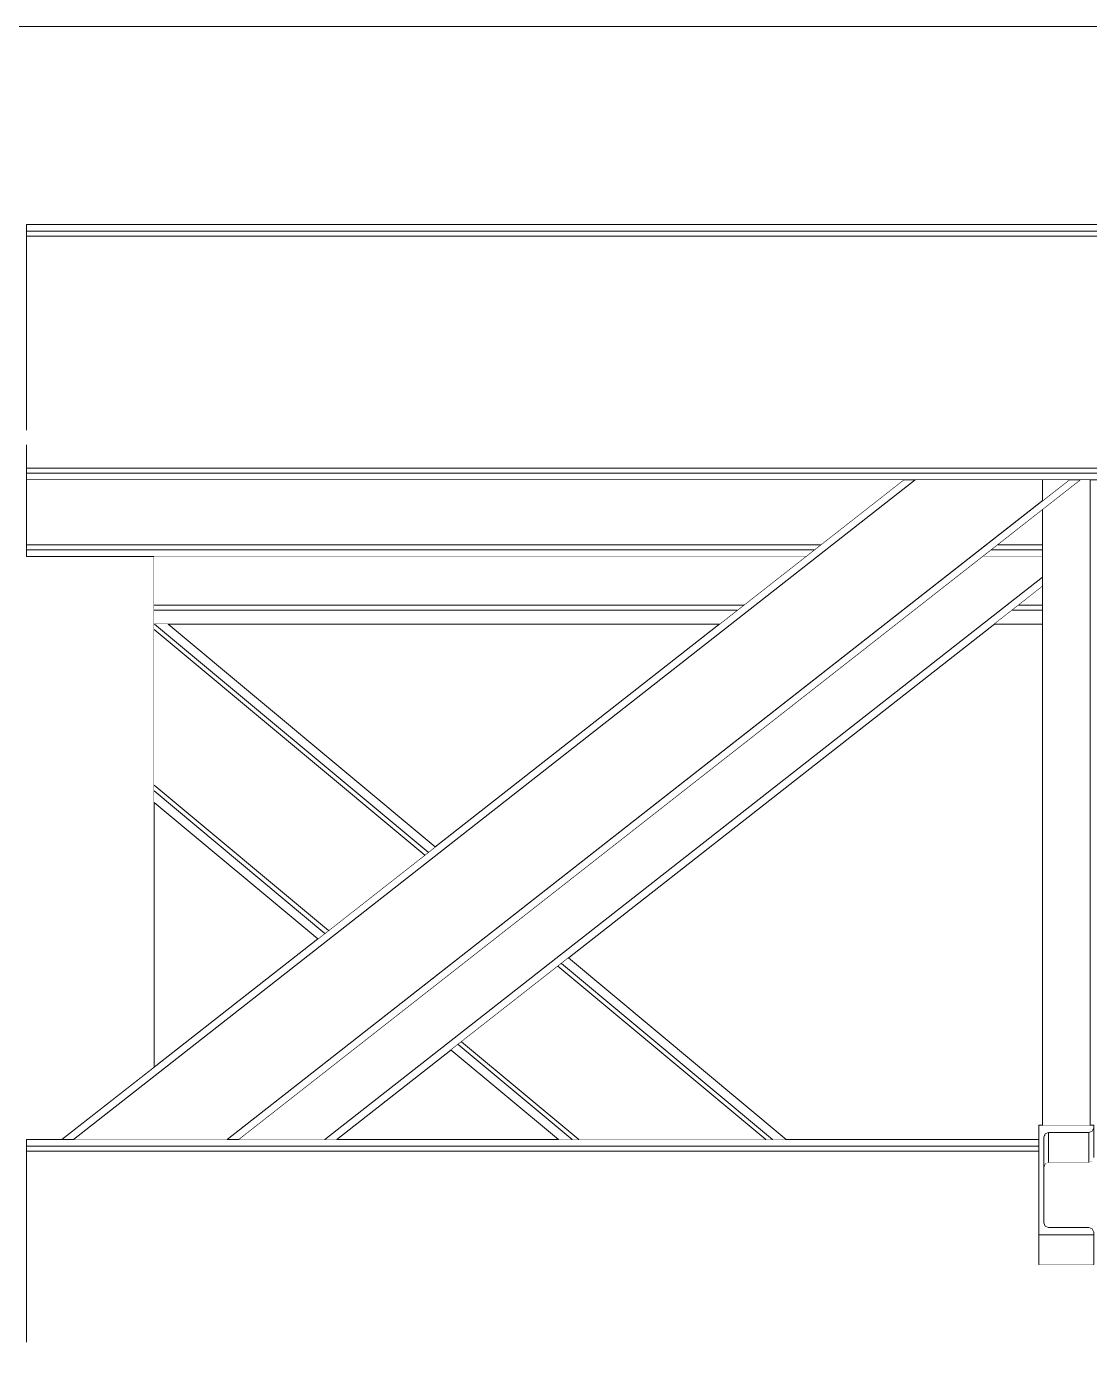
# Model space of a CAD drawing. Extents: x -3080 to 28500, y -1326 to 31609.
# Drawn here: x 12737.5 to 12883.2, y 28625.4 to 28806.7 of the extents above; entities that cross this region are included whole.
import ezdxf
from ezdxf.xclip import XClip

# ---------------------------------------------------------------- set-up
doc = ezdxf.new("R2010")
doc.units = 0
doc.header["$LTSCALE"] = 100
doc.header["$XCLIPFRAME"] = 2
doc.linetypes.add('188K-SM-07-F10-MECH-CR PIPE-Y2257103$0$X-S-FAB_SL ALL$0$Wipeout_Contour', pattern=[1, 0, -1])
for name, color, linetype in [('0-xref', 8, 'Continuous'), ('188K-SM-07-F10-MECH-CR PIPE-Y2257103$0$X-S-FAB_SL ALL$0$A-ROOF', 7, 'Continuous'), ('188K-SM-07-F10-MECH-CR PIPE-Y2257103$0$X-S-FAB_SL ALL$0$ASP_1', 1, 'Continuous'), ('188K-SM-07-F10-MECH-CR PIPE-Y2257103$0$X-S-FAB_SL ALL$0$Hattch', 7, 'Continuous'), ('188K-SM-07-F10-MECH-CR PIPE-Y2257103$0$X-S-FAB_SL ALL$0$S-COL', 7, 'Continuous'), ('188K-SM-07-F10-MECH-CR PIPE-Y2257103$0$X-S-FAB_SL ALL$0$S-TRUSS', 7, 'Continuous')]:
    doc.layers.add(name, color=color, linetype=linetype)

# ---------------------------------------------------------------- blocks, each defined once
blk = doc.blocks.new('188K-SM-07-F10-MECH-CR PIPE-Y2257103$0$X-S-FAB_SL ALL$0$剖面元素_219_3', base_point=(23061.26, -8263.06))
at = {"color": 254, "linetype": '188K-SM-07-F10-MECH-CR PIPE-Y2257103$0$X-S-FAB_SL ALL$0$Wipeout_Contour', "lineweight": 0, "ltscale": 2104627.003069175}
blk.add_wipeout([(35746.26, -5829.06), (35746.26, -6033.78), (35763.76, -6033.78), (35763.76, -6029.71), (35798.76, -6029.71), (35798.76, -6054.28), (35782.26, -6054.28), (35782.26, -6062.73), (35798.76, -6062.73), (35798.76, -6087.3), (35789.26, -6087.3), (35789.26, -6154.69), (35798.76, -6154.69), (35798.76, -6179.26), (35782.26, -6179.26), (35782.26, -6187.71), (35798.76, -6187.71), (35798.76, -6212.28), (35763.76, -6212.28), (35763.76, -6204.02), (35746.26, -6204.02), (35746.26, -6943.06), (35816.26, -6943.06), (35816.26, -5985.2), (35798.76, -5985.2), (35798.76, -5939.71), (35803.59, -5939.71), (35816.26, -5929.78), (35816.26, -5859.8), (35798.76, -5859.8), (35798.76, -5829.06), (35798.76, -5834.06), (35782.26, -5834.06), (35782.26, -5842.5), (35798.76, -5842.5), (35798.76, -5867.08), (35789.26, -5867.08), (35789.26, -5934.47), (35798.76, -5934.47), (35798.76, -5959.04), (35782.26, -5959.04), (35782.26, -5967.48), (35798.76, -5967.48), (35798.76, -5992.06), (35763.76, -5992.06), (35763.76, -5967.48), (35780.26, -5967.48), (35780.26, -5959.04), (35763.76, -5959.04), (35763.76, -5934.47), (35773.26, -5934.47), (35773.26, -5867.08), (35763.76, -5867.08), (35763.76, -5842.5), (35780.26, -5842.5), (35780.26, -5834.06), (35763.76, -5834.06), (35763.76, -5829.06)], dxfattribs=at).dxf.layer = '188K-SM-07-F10-MECH-CR PIPE-Y2257103$0$X-S-FAB_SL ALL$0$Hattch'
at = {"layer": '188K-SM-07-F10-MECH-CR PIPE-Y2257103$0$X-S-FAB_SL ALL$0$S-COL', "color": 8, "lineweight": 0}
blk.add_line((35816.26, -5929.78), (35816.26, -5859.8), dxfattribs=at)
blk = doc.blocks.new('188K-SM-07-F10-MECH-CR PIPE-Y2257103$0$X-S-FAB_SL ALL$0$剖面元素_440_3', base_point=(23061.26, -8263.06))
at = {"color": 254, "linetype": '188K-SM-07-F10-MECH-CR PIPE-Y2257103$0$X-S-FAB_SL ALL$0$Wipeout_Contour', "lineweight": 0, "ltscale": 974536.709837}
blk.add_wipeout([(35783.76, -5787.18), (35783.76, -5809.49), (35798.76, -5809.49), (35798.76, -5815.8), (35798.76, -5814.31), (36363.76, -5814.31), (36363.76, -5809.49), (36398.76, -5809.49), (36398.76, -5815.8), (36398.76, -5814.31), (36963.76, -5814.31), (36963.76, -5809.49), (36998.76, -5809.49), (36998.76, -5815.8), (36998.76, -5814.31), (37563.76, -5814.31), (37563.76, -5809.49), (37598.76, -5809.49), (37598.76, -5815.8), (37598.76, -5814.31), (38163.76, -5814.31), (38163.76, -5815.8), (38163.81, -5815.8), (38163.81, -5809.49), (38178.76, -5809.49), (38178.76, -5787.18)], dxfattribs=at).dxf.layer = '188K-SM-07-F10-MECH-CR PIPE-Y2257103$0$X-S-FAB_SL ALL$0$Hattch'
at = {"layer": '188K-SM-07-F10-MECH-CR PIPE-Y2257103$0$X-S-FAB_SL ALL$0$A-ROOF', "color": 6, "lineweight": 0}
blk.add_line((38178.76, -5787.18), (35783.76, -5787.18), dxfattribs=at)
blk = doc.blocks.new('188K-SM-07-F10-MECH-CR PIPE-Y2257103$0$X-S-FAB_SL ALL$0$剖面元素_1023_3', base_point=(23061.26, -8263.06))
at = {"color": 254, "linetype": '188K-SM-07-F10-MECH-CR PIPE-Y2257103$0$X-S-FAB_SL ALL$0$Wipeout_Contour', "lineweight": 0, "ltscale": 146187.339569}
blk.add_wipeout([(35798.76, -5814.31), (35798.76, -5815.21), (36363.76, -5815.21), (36363.76, -5814.31)], dxfattribs=at).dxf.layer = '188K-SM-07-F10-MECH-CR PIPE-Y2257103$0$X-S-FAB_SL ALL$0$Hattch'
at = {"color": 254, "linetype": '188K-SM-07-F10-MECH-CR PIPE-Y2257103$0$X-S-FAB_SL ALL$0$Wipeout_Contour', "lineweight": 0, "ltscale": 146209.10469}
blk.add_wipeout([(35798.76, -5848.41), (35798.76, -5849.31), (36363.76, -5849.31), (36363.76, -5848.41)], dxfattribs=at).dxf.layer = '188K-SM-07-F10-MECH-CR PIPE-Y2257103$0$X-S-FAB_SL ALL$0$Hattch'
at = {"color": 254, "linetype": '188K-SM-07-F10-MECH-CR PIPE-Y2257103$0$X-S-FAB_SL ALL$0$Wipeout_Contour', "lineweight": 0, "ltscale": 146208.751034}
blk.add_wipeout([(35798.76, -5848.2), (35798.76, -5848.41), (36363.76, -5848.41), (36363.76, -5848.2)], dxfattribs=at).dxf.layer = '188K-SM-07-F10-MECH-CR PIPE-Y2257103$0$X-S-FAB_SL ALL$0$Hattch'
at = {"layer": '188K-SM-07-F10-MECH-CR PIPE-Y2257103$0$X-S-FAB_SL ALL$0$S-TRUSS', "color": 8, "lineweight": 0}
for p, q in [((35918.94, -5849.31), (35798.76, -5849.31)), ((35941.63, -5849.31), (35920.56, -5849.31)), ((36363.76, -5849.31), (35943.25, -5849.31))]:
    blk.add_line(p, q, dxfattribs=at)
at = {"color": 254, "linetype": '188K-SM-07-F10-MECH-CR PIPE-Y2257103$0$X-S-FAB_SL ALL$0$Wipeout_Contour', "lineweight": 0, "ltscale": 146208.527033}
blk.add_wipeout([(35798.76, -5847.71), (35798.76, -5848.2), (36363.76, -5848.2), (36363.76, -5847.71)], dxfattribs=at).dxf.layer = '188K-SM-07-F10-MECH-CR PIPE-Y2257103$0$X-S-FAB_SL ALL$0$Hattch'
at = {"color": 254, "linetype": '188K-SM-07-F10-MECH-CR PIPE-Y2257103$0$X-S-FAB_SL ALL$0$Wipeout_Contour', "lineweight": 0, "ltscale": 256688.213237}
blk.add_wipeout([(36363.76, -5815.91), (35798.76, -5815.91), (35798.76, -5847.71), (36363.76, -5847.71), (36363.76, -5846.22), (36363.76, -5844.51), (36363.76, -5842.5)], dxfattribs=at).dxf.layer = '188K-SM-07-F10-MECH-CR PIPE-Y2257103$0$X-S-FAB_SL ALL$0$Hattch'
at = {"layer": '188K-SM-07-F10-MECH-CR PIPE-Y2257103$0$X-S-FAB_SL ALL$0$S-TRUSS', "color": 8, "lineweight": 0}
for p, q in [((35798.76, -5847.71), (35798.76, -5844.51)), ((35798.76, -5848.2), (35798.76, -5847.71)), ((36363.76, -5847.71), (35798.76, -5847.71)), ((35798.76, -5848.41), (35798.76, -5848.2)), ((35798.76, -5849.31), (35798.76, -5848.41)), ((36363.76, -5848.41), (35798.76, -5848.41))]:
    blk.add_line(p, q, dxfattribs=at)
at = {"color": 254, "linetype": '188K-SM-07-F10-MECH-CR PIPE-Y2257103$0$X-S-FAB_SL ALL$0$Wipeout_Contour', "lineweight": 0, "ltscale": 146187.914012}
blk.add_wipeout([(35798.76, -5815.41), (35798.76, -5815.91), (36363.76, -5815.91), (36363.76, -5815.41)], dxfattribs=at).dxf.layer = '188K-SM-07-F10-MECH-CR PIPE-Y2257103$0$X-S-FAB_SL ALL$0$Hattch'
at = {"color": 254, "linetype": '188K-SM-07-F10-MECH-CR PIPE-Y2257103$0$X-S-FAB_SL ALL$0$Wipeout_Contour', "lineweight": 0, "ltscale": 146187.691221}
blk.add_wipeout([(35798.76, -5815.21), (35798.76, -5815.41), (36363.76, -5815.41), (36363.76, -5815.21)], dxfattribs=at).dxf.layer = '188K-SM-07-F10-MECH-CR PIPE-Y2257103$0$X-S-FAB_SL ALL$0$Hattch'
at = {"layer": '188K-SM-07-F10-MECH-CR PIPE-Y2257103$0$X-S-FAB_SL ALL$0$S-TRUSS', "color": 8, "lineweight": 0}
for p, q in [((35798.76, -5815.21), (35798.76, -5814.31)), ((36363.76, -5814.31), (35798.76, -5814.31)), ((35798.76, -5815.41), (35798.76, -5815.21)), ((36363.76, -5815.21), (35798.76, -5815.21)), ((35798.76, -5815.91), (35798.76, -5815.41)), ((35798.76, -5842.5), (35798.76, -5815.91)), ((36363.76, -5815.91), (35798.76, -5815.91))]:
    blk.add_line(p, q, dxfattribs=at)
blk = doc.blocks.new('188K-SM-07-F10-MECH-CR PIPE-Y2257103$0$X-S-FAB_SL ALL$0$剖面元素_1024_3', base_point=(23061.26, -8263.06))
at = {"color": 254, "linetype": '188K-SM-07-F10-MECH-CR PIPE-Y2257103$0$X-S-FAB_SL ALL$0$Wipeout_Contour', "lineweight": 0, "ltscale": 1426874.517939381}
blk.add_wipeout([(35798.76, -5941.31), (35798.76, -5973.11), (36363.76, -5973.11), (36363.76, -5967.48), (36363.76, -5943.79), (36363.76, -5941.31), (36225.01, -5941.31), (36225.01, -5942.17), (36224.82, -5942.63), (36224.36, -5942.82), (36218.81, -5942.82), (36218.35, -5943.01), (36218.16, -5943.47), (36218.16, -5951.11), (36218.35, -5951.57), (36218.81, -5951.76), (36224.36, -5951.76), (36224.82, -5951.95), (36225.01, -5952.41), (36225.01, -5956.48), (36225.01, -5956.83), (36217.51, -5956.83), (36217.51, -5941.31), (35945.01, -5941.31), (35945.01, -5942.17), (35944.82, -5942.63), (35944.36, -5942.82), (35938.81, -5942.82), (35938.35, -5943.01), (35938.16, -5943.47), (35938.16, -5951.11), (35938.35, -5951.57), (35938.81, -5951.76), (35944.36, -5951.76), (35944.82, -5951.95), (35945.01, -5952.41), (35945.01, -5956.83), (35937.51, -5956.83), (35937.51, -5941.31)], dxfattribs=at).dxf.layer = '188K-SM-07-F10-MECH-CR PIPE-Y2257103$0$X-S-FAB_SL ALL$0$Hattch'
at = {"layer": '188K-SM-07-F10-MECH-CR PIPE-Y2257103$0$X-S-FAB_SL ALL$0$S-TRUSS', "color": 8, "lineweight": 0}
for p, q in [((35938.35, -5943.01), (35938.16, -5943.47)), ((35938.81, -5942.82), (35938.35, -5943.01)), ((35944.36, -5942.82), (35938.81, -5942.82)), ((35944.82, -5942.63), (35944.36, -5942.82)), ((35945.01, -5956.83), (35937.51, -5956.83))]:
    blk.add_line(p, q, dxfattribs=at)
at = {"color": 254, "linetype": '188K-SM-07-F10-MECH-CR PIPE-Y2257103$0$X-S-FAB_SL ALL$0$Wipeout_Contour', "lineweight": 0, "ltscale": 145427.356676}
blk.add_wipeout([(35798.76, -5941.31), (35937.51, -5941.31), (35937.51, -5940.81), (35798.76, -5940.81)], dxfattribs=at).dxf.layer = '188K-SM-07-F10-MECH-CR PIPE-Y2257103$0$X-S-FAB_SL ALL$0$Hattch'
at = {"color": 254, "linetype": '188K-SM-07-F10-MECH-CR PIPE-Y2257103$0$X-S-FAB_SL ALL$0$Wipeout_Contour', "lineweight": 0, "ltscale": 145427.127903}
blk.add_wipeout([(35798.76, -5940.81), (35937.51, -5940.81), (35937.51, -5940.61), (35798.76, -5940.61)], dxfattribs=at).dxf.layer = '188K-SM-07-F10-MECH-CR PIPE-Y2257103$0$X-S-FAB_SL ALL$0$Hattch'
at = {"color": 254, "linetype": '188K-SM-07-F10-MECH-CR PIPE-Y2257103$0$X-S-FAB_SL ALL$0$Wipeout_Contour', "lineweight": 0, "ltscale": 145426.76681}
blk.add_wipeout([(35798.76, -5940.61), (35937.51, -5940.61), (35937.51, -5939.71), (35798.76, -5939.71)], dxfattribs=at).dxf.layer = '188K-SM-07-F10-MECH-CR PIPE-Y2257103$0$X-S-FAB_SL ALL$0$Hattch'
at = {"layer": '188K-SM-07-F10-MECH-CR PIPE-Y2257103$0$X-S-FAB_SL ALL$0$S-TRUSS', "color": 8, "lineweight": 0}
for p, q in [((35798.76, -5940.61), (35798.76, -5939.71)), ((35803.59, -5939.71), (35798.76, -5939.71)), ((35798.76, -5940.81), (35798.76, -5940.61)), ((35937.51, -5940.61), (35798.76, -5940.61)), ((35798.76, -5941.31), (35798.76, -5940.81)), ((35798.76, -5967.48), (35798.76, -5941.31)), ((35937.51, -5941.31), (35798.76, -5941.31)), ((35826.29, -5939.71), (35805.21, -5939.71)), ((35937.51, -5939.71), (35827.91, -5939.71))]:
    blk.add_line(p, q, dxfattribs=at)
blk = doc.blocks.new('188K-SM-07-F10-MECH-CR PIPE-Y2257103$0$X-S-FAB_SL ALL$0$剖面元素_1025_3', base_point=(23061.26, -8263.06))
at = {"color": 254, "linetype": '188K-SM-07-F10-MECH-CR PIPE-Y2257103$0$X-S-FAB_SL ALL$0$Wipeout_Contour', "lineweight": 0, "ltscale": 145373.258169}
blk.add_wipeout([(35805.21, -5939.71), (35920.56, -5849.31), (35918.94, -5849.31), (35803.59, -5939.71)], dxfattribs=at).dxf.layer = '188K-SM-07-F10-MECH-CR PIPE-Y2257103$0$X-S-FAB_SL ALL$0$Hattch'
at = {"color": 254, "linetype": '188K-SM-07-F10-MECH-CR PIPE-Y2257103$0$X-S-FAB_SL ALL$0$Wipeout_Contour', "lineweight": 0, "ltscale": 181825.260389}
blk.add_wipeout([(35805.21, -5939.71), (35826.29, -5939.71), (35938.01, -5852.14), (35938.01, -5849.31), (35920.56, -5849.31)], dxfattribs=at).dxf.layer = '188K-SM-07-F10-MECH-CR PIPE-Y2257103$0$X-S-FAB_SL ALL$0$Hattch'
at = {"layer": '188K-SM-07-F10-MECH-CR PIPE-Y2257103$0$X-S-FAB_SL ALL$0$S-TRUSS', "color": 8, "lineweight": 0}
blk.add_line((35803.59, -5939.71), (35805.21, -5939.71), dxfattribs=at)
at = {"color": 254, "linetype": '188K-SM-07-F10-MECH-CR PIPE-Y2257103$0$X-S-FAB_SL ALL$0$Wipeout_Contour', "lineweight": 0, "ltscale": 145462.838385}
blk.add_wipeout([(35827.91, -5939.71), (35943.25, -5849.31), (35941.63, -5849.31), (35826.29, -5939.71)], dxfattribs=at).dxf.layer = '188K-SM-07-F10-MECH-CR PIPE-Y2257103$0$X-S-FAB_SL ALL$0$Hattch'
at = {"layer": '188K-SM-07-F10-MECH-CR PIPE-Y2257103$0$X-S-FAB_SL ALL$0$S-TRUSS', "color": 8, "lineweight": 0}
for p, q in [((35803.59, -5939.71), (35918.94, -5849.31)), ((35805.21, -5939.71), (35920.56, -5849.31)), ((35826.29, -5939.71), (35941.63, -5849.31)), ((35827.91, -5939.71), (35943.25, -5849.31)), ((35918.94, -5849.31), (35920.56, -5849.31)), ((35941.63, -5849.31), (35943.25, -5849.31)), ((35826.29, -5939.71), (35827.91, -5939.71))]:
    blk.add_line(p, q, dxfattribs=at)
blk = doc.blocks.new('188K-SM-07-F10-MECH-CR PIPE-Y2257103$0$X-S-FAB_SL ALL$0$剖面元素_1027_3', base_point=(23061.26, -8263.06))
at = {"color": 254, "linetype": '188K-SM-07-F10-MECH-CR PIPE-Y2257103$0$X-S-FAB_SL ALL$0$Wipeout_Contour', "lineweight": 0, "ltscale": 145312.356231}
blk.add_wipeout([(35798.76, -5859.8), (35905.55, -5859.8), (35906.7, -5858.9), (35798.76, -5858.9)], dxfattribs=at).dxf.layer = '188K-SM-07-F10-MECH-CR PIPE-Y2257103$0$X-S-FAB_SL ALL$0$Hattch'
at = {"color": 254, "linetype": '188K-SM-07-F10-MECH-CR PIPE-Y2257103$0$X-S-FAB_SL ALL$0$Wipeout_Contour', "lineweight": 0, "ltscale": 145635.05962}
blk.add_wipeout([(35929.87, -5859.8), (35938.01, -5859.8), (35938.01, -5858.9), (35931.02, -5858.9)], dxfattribs=at).dxf.layer = '188K-SM-07-F10-MECH-CR PIPE-Y2257103$0$X-S-FAB_SL ALL$0$Hattch'
at = {"color": 254, "linetype": '188K-SM-07-F10-MECH-CR PIPE-Y2257103$0$X-S-FAB_SL ALL$0$Wipeout_Contour', "lineweight": 0, "ltscale": 145313.383176}
blk.add_wipeout([(35906.96, -5858.69), (35798.76, -5858.69), (35798.76, -5858.9), (35906.7, -5858.9)], dxfattribs=at).dxf.layer = '188K-SM-07-F10-MECH-CR PIPE-Y2257103$0$X-S-FAB_SL ALL$0$Hattch'
at = {"color": 254, "linetype": '188K-SM-07-F10-MECH-CR PIPE-Y2257103$0$X-S-FAB_SL ALL$0$Wipeout_Contour', "lineweight": 0, "ltscale": 145636.197728}
blk.add_wipeout([(35931.02, -5858.9), (35938.01, -5858.9), (35938.01, -5858.69), (35931.28, -5858.69)], dxfattribs=at).dxf.layer = '188K-SM-07-F10-MECH-CR PIPE-Y2257103$0$X-S-FAB_SL ALL$0$Hattch'
at = {"layer": '188K-SM-07-F10-MECH-CR PIPE-Y2257103$0$X-S-FAB_SL ALL$0$S-TRUSS', "color": 8, "lineweight": 0}
for p, q in [((35905.55, -5859.8), (35798.76, -5859.8)), ((35938.01, -5859.8), (35929.87, -5859.8))]:
    blk.add_line(p, q, dxfattribs=at)
at = {"color": 254, "linetype": '188K-SM-07-F10-MECH-CR PIPE-Y2257103$0$X-S-FAB_SL ALL$0$Wipeout_Contour', "lineweight": 0, "ltscale": 145314.042239}
blk.add_wipeout([(35798.76, -5858.2), (35798.76, -5858.69), (35906.96, -5858.69), (35907.59, -5858.2)], dxfattribs=at).dxf.layer = '188K-SM-07-F10-MECH-CR PIPE-Y2257103$0$X-S-FAB_SL ALL$0$Hattch'
at = {"color": 254, "linetype": '188K-SM-07-F10-MECH-CR PIPE-Y2257103$0$X-S-FAB_SL ALL$0$Wipeout_Contour', "lineweight": 0, "ltscale": 145636.798325}
blk.add_wipeout([(35931.91, -5858.2), (35931.28, -5858.69), (35938.01, -5858.69), (35938.01, -5858.2)], dxfattribs=at).dxf.layer = '188K-SM-07-F10-MECH-CR PIPE-Y2257103$0$X-S-FAB_SL ALL$0$Hattch'
at = {"color": 254, "linetype": '188K-SM-07-F10-MECH-CR PIPE-Y2257103$0$X-S-FAB_SL ALL$0$Wipeout_Contour', "lineweight": 0, "ltscale": 145322.923303}
blk.add_wipeout([(35798.76, -5849.31), (35798.76, -5858.2), (35907.59, -5858.2), (35918.94, -5849.31)], dxfattribs=at).dxf.layer = '188K-SM-07-F10-MECH-CR PIPE-Y2257103$0$X-S-FAB_SL ALL$0$Hattch'
at = {"color": 254, "linetype": '188K-SM-07-F10-MECH-CR PIPE-Y2257103$0$X-S-FAB_SL ALL$0$Wipeout_Contour', "lineweight": 0, "ltscale": 109229.846049}
blk.add_wipeout([(35931.91, -5858.2), (35938.01, -5858.2), (35938.01, -5853.41)], dxfattribs=at).dxf.layer = '188K-SM-07-F10-MECH-CR PIPE-Y2257103$0$X-S-FAB_SL ALL$0$Hattch'
at = {"layer": '188K-SM-07-F10-MECH-CR PIPE-Y2257103$0$X-S-FAB_SL ALL$0$S-TRUSS', "color": 8, "lineweight": 0}
for p, q in [((35798.76, -5858.2), (35798.76, -5849.31)), ((35798.76, -5858.69), (35798.76, -5858.2)), ((35907.59, -5858.2), (35798.76, -5858.2)), ((35798.76, -5858.9), (35798.76, -5858.69)), ((35798.76, -5859.8), (35798.76, -5858.9)), ((35906.7, -5858.9), (35798.76, -5858.9)), ((35938.01, -5858.9), (35931.02, -5858.9)), ((35938.01, -5858.2), (35931.91, -5858.2))]:
    blk.add_line(p, q, dxfattribs=at)
blk = doc.blocks.new('188K-SM-07-F10-MECH-CR PIPE-Y2257103$0$X-S-FAB_SL ALL$0$剖面元素_1029_3', base_point=(23061.26, -8263.06))
at = {"color": 254, "linetype": '188K-SM-07-F10-MECH-CR PIPE-Y2257103$0$X-S-FAB_SL ALL$0$Wipeout_Contour', "lineweight": 0, "ltscale": 181875.100061}
blk.add_wipeout([(35827.91, -5939.71), (35839.67, -5939.71), (35938.01, -5862.63), (35938.01, -5859.8), (35929.87, -5859.8)], dxfattribs=at).dxf.layer = '188K-SM-07-F10-MECH-CR PIPE-Y2257103$0$X-S-FAB_SL ALL$0$Hattch'
at = {"color": 254, "linetype": '188K-SM-07-F10-MECH-CR PIPE-Y2257103$0$X-S-FAB_SL ALL$0$Wipeout_Contour', "lineweight": 0, "ltscale": 145484.982517}
blk.add_wipeout([(35938.01, -5862.63), (35839.67, -5939.71), (35841.29, -5939.71), (35938.01, -5863.9)], dxfattribs=at).dxf.layer = '188K-SM-07-F10-MECH-CR PIPE-Y2257103$0$X-S-FAB_SL ALL$0$Hattch'
at = {"layer": '188K-SM-07-F10-MECH-CR PIPE-Y2257103$0$X-S-FAB_SL ALL$0$S-TRUSS', "color": 8, "lineweight": 0}
for p, q in [((35839.67, -5939.71), (35938.01, -5862.63)), ((35841.29, -5939.71), (35938.01, -5863.9))]:
    blk.add_line(p, q, dxfattribs=at)
blk = doc.blocks.new('188K-SM-07-F10-MECH-CR PIPE-Y2257103$0$X-S-FAB_SL ALL$0$剖面元素_1547_3', base_point=(23061.26, -8263.06))
at = {"color": 254, "linetype": '188K-SM-07-F10-MECH-CR PIPE-Y2257103$0$X-S-FAB_SL ALL$0$Wipeout_Contour', "lineweight": 0, "ltscale": 145729.894193}
blk.add_wipeout([(35944.82, -5942.63), (35945.01, -5942.17), (35945.01, -5938.1), (35944.82, -5938.56)], dxfattribs=at).dxf.layer = '188K-SM-07-F10-MECH-CR PIPE-Y2257103$0$X-S-FAB_SL ALL$0$Hattch'
at = {"color": 254, "linetype": '188K-SM-07-F10-MECH-CR PIPE-Y2257103$0$X-S-FAB_SL ALL$0$Wipeout_Contour', "lineweight": 0, "ltscale": 145724.894548}
blk.add_wipeout([(35937.51, -5952.76), (35937.51, -5956.83), (35945.01, -5956.83), (35945.01, -5952.76)], dxfattribs=at).dxf.layer = '188K-SM-07-F10-MECH-CR PIPE-Y2257103$0$X-S-FAB_SL ALL$0$Hattch'
at = {"layer": '188K-SM-07-F10-MECH-CR PIPE-Y2257103$0$X-S-FAB_SL ALL$0$S-TRUSS', "color": 8, "lineweight": 0}
for p, q in [((35937.51, -5952.76), (35937.51, -5956.83)), ((35945.01, -5952.76), (35945.01, -5956.83))]:
    blk.add_line(p, q, dxfattribs=at)
at = {"layer": '188K-SM-07-F10-MECH-CR PIPE-Y2257103$0$X-S-FAB_SL ALL$0$S-TRUSS', "color": 2, "lineweight": 0}
blk.add_line((35945.01, -5952.76), (35937.51, -5952.76), dxfattribs=at)
at = {"layer": '188K-SM-07-F10-MECH-CR PIPE-Y2257103$0$X-S-FAB_SL ALL$0$S-TRUSS', "color": 2, "lineweight": 0, "flags": 128}
for points in [[(35938.35, -5951.57), (35938.81, -5951.76), (35944.36, -5951.76), (35944.82, -5951.95)], [(35944.82, -5951.95), (35945.01, -5952.41), (35945.01, -5952.76)]]:
    blk.add_lwpolyline(points, dxfattribs=at)
at = {"color": 254, "linetype": '188K-SM-07-F10-MECH-CR PIPE-Y2257103$0$X-S-FAB_SL ALL$0$Wipeout_Contour', "lineweight": 0, "ltscale": 145728.823719}
blk.add_wipeout([(35944.36, -5938.75), (35944.36, -5942.82), (35944.82, -5942.63), (35944.82, -5938.56)], dxfattribs=at).dxf.layer = '188K-SM-07-F10-MECH-CR PIPE-Y2257103$0$X-S-FAB_SL ALL$0$Hattch'
at = {"layer": '188K-SM-07-F10-MECH-CR PIPE-Y2257103$0$X-S-FAB_SL ALL$0$S-TRUSS', "color": 2, "lineweight": 0}
blk.add_line((35945.01, -5937.75), (35937.51, -5937.75), dxfattribs=at)
at = {"color": 254, "linetype": '188K-SM-07-F10-MECH-CR PIPE-Y2257103$0$X-S-FAB_SL ALL$0$Wipeout_Contour', "lineweight": 0, "ltscale": 145717.027532}
blk.add_wipeout([(35938.81, -5938.75), (35938.81, -5942.82), (35944.36, -5942.82), (35944.36, -5938.75)], dxfattribs=at).dxf.layer = '188K-SM-07-F10-MECH-CR PIPE-Y2257103$0$X-S-FAB_SL ALL$0$Hattch'
at = {"layer": '188K-SM-07-F10-MECH-CR PIPE-Y2257103$0$X-S-FAB_SL ALL$0$S-TRUSS', "color": 8, "lineweight": 0}
for p, q in [((35944.36, -5938.75), (35944.36, -5942.82)), ((35945.01, -5938.1), (35945.01, -5942.17))]:
    blk.add_line(p, q, dxfattribs=at)
at = {"layer": '188K-SM-07-F10-MECH-CR PIPE-Y2257103$0$X-S-FAB_SL ALL$0$S-TRUSS', "color": 2, "lineweight": 0, "flags": 128}
blk.add_lwpolyline([(35945.01, -5937.75), (35945.01, -5938.1), (35944.82, -5938.56)], dxfattribs=at)
at = {"color": 254, "linetype": '188K-SM-07-F10-MECH-CR PIPE-Y2257103$0$X-S-FAB_SL ALL$0$Wipeout_Contour', "lineweight": 0, "ltscale": 145705.231315}
blk.add_wipeout([(35938.35, -5938.94), (35938.35, -5943.01), (35938.81, -5942.82), (35938.81, -5938.75)], dxfattribs=at).dxf.layer = '188K-SM-07-F10-MECH-CR PIPE-Y2257103$0$X-S-FAB_SL ALL$0$Hattch'
at = {"color": 254, "linetype": '188K-SM-07-F10-MECH-CR PIPE-Y2257103$0$X-S-FAB_SL ALL$0$Wipeout_Contour', "lineweight": 0, "ltscale": 145704.160905}
blk.add_wipeout([(35938.16, -5943.47), (35938.35, -5943.01), (35938.35, -5938.94), (35938.16, -5939.4)], dxfattribs=at).dxf.layer = '188K-SM-07-F10-MECH-CR PIPE-Y2257103$0$X-S-FAB_SL ALL$0$Hattch'
at = {"layer": '188K-SM-07-F10-MECH-CR PIPE-Y2257103$0$X-S-FAB_SL ALL$0$S-TRUSS', "color": 2, "lineweight": 0}
blk.add_line((35937.51, -5937.75), (35937.51, -5952.76), dxfattribs=at)
at = {"layer": '188K-SM-07-F10-MECH-CR PIPE-Y2257103$0$X-S-FAB_SL ALL$0$S-TRUSS', "color": 8, "lineweight": 0}
blk.add_line((35938.81, -5938.75), (35938.81, -5942.82), dxfattribs=at)
at = {"layer": '188K-SM-07-F10-MECH-CR PIPE-Y2257103$0$X-S-FAB_SL ALL$0$S-TRUSS', "color": 2, "lineweight": 0, "flags": 128}
for points in [[(35938.35, -5938.94), (35938.16, -5939.4), (35938.16, -5951.11), (35938.35, -5951.57)], [(35944.82, -5938.56), (35944.36, -5938.75), (35938.81, -5938.75), (35938.35, -5938.94)]]:
    blk.add_lwpolyline(points, dxfattribs=at)
blk = doc.blocks.new('188K-SM-07-F10-MECH-CR PIPE-Y2257103$0$X-S-FAB_SL ALL$0$剖面元素_1745_3', base_point=(23061.26, -8263.06))
at = {"color": 254, "linetype": '188K-SM-07-F10-MECH-CR PIPE-Y2257103$0$X-S-FAB_SL ALL$0$Wipeout_Contour', "lineweight": 0, "ltscale": 145332.440665}
blk.add_wipeout([(35816.26, -5866.96), (35816.26, -5867.16), (35896.15, -5867.16), (35896.41, -5866.96)], dxfattribs=at).dxf.layer = '188K-SM-07-F10-MECH-CR PIPE-Y2257103$0$X-S-FAB_SL ALL$0$Hattch'
at = {"color": 254, "linetype": '188K-SM-07-F10-MECH-CR PIPE-Y2257103$0$X-S-FAB_SL ALL$0$Wipeout_Contour', "lineweight": 0, "ltscale": 145647.097085}
blk.add_wipeout([(35933.85, -5867.16), (35938.01, -5867.16), (35938.01, -5866.96), (35934.12, -5866.96)], dxfattribs=at).dxf.layer = '188K-SM-07-F10-MECH-CR PIPE-Y2257103$0$X-S-FAB_SL ALL$0$Hattch'
at = {"color": 254, "linetype": '188K-SM-07-F10-MECH-CR PIPE-Y2257103$0$X-S-FAB_SL ALL$0$Wipeout_Contour', "lineweight": 0, "ltscale": 145333.100547}
blk.add_wipeout([(35816.26, -5866.96), (35896.41, -5866.96), (35897.05, -5866.46), (35816.26, -5866.46)], dxfattribs=at).dxf.layer = '188K-SM-07-F10-MECH-CR PIPE-Y2257103$0$X-S-FAB_SL ALL$0$Hattch'
at = {"color": 254, "linetype": '188K-SM-07-F10-MECH-CR PIPE-Y2257103$0$X-S-FAB_SL ALL$0$Wipeout_Contour', "lineweight": 0, "ltscale": 145647.655198}
blk.add_wipeout([(35934.75, -5866.46), (35934.12, -5866.96), (35938.01, -5866.96), (35938.01, -5866.46)], dxfattribs=at).dxf.layer = '188K-SM-07-F10-MECH-CR PIPE-Y2257103$0$X-S-FAB_SL ALL$0$Hattch'
at = {"color": 254, "linetype": '188K-SM-07-F10-MECH-CR PIPE-Y2257103$0$X-S-FAB_SL ALL$0$Wipeout_Contour', "lineweight": 0, "ltscale": 145330.49669}
blk.add_wipeout([(35816.26, -5869.06), (35893.73, -5869.06), (35896.15, -5867.16), (35816.26, -5867.16)], dxfattribs=at).dxf.layer = '188K-SM-07-F10-MECH-CR PIPE-Y2257103$0$X-S-FAB_SL ALL$0$Hattch'
at = {"color": 254, "linetype": '188K-SM-07-F10-MECH-CR PIPE-Y2257103$0$X-S-FAB_SL ALL$0$Wipeout_Contour', "lineweight": 0, "ltscale": 145644.823595}
blk.add_wipeout([(35931.43, -5869.06), (35938.01, -5869.06), (35938.01, -5867.16), (35933.85, -5867.16)], dxfattribs=at).dxf.layer = '188K-SM-07-F10-MECH-CR PIPE-Y2257103$0$X-S-FAB_SL ALL$0$Hattch'
at = {"layer": '188K-SM-07-F10-MECH-CR PIPE-Y2257103$0$X-S-FAB_SL ALL$0$S-TRUSS', "color": 8, "lineweight": 0}
for p, q in [((35893.73, -5869.06), (35816.26, -5869.06)), ((35938.01, -5869.06), (35931.43, -5869.06))]:
    blk.add_line(p, q, dxfattribs=at)
at = {"color": 254, "linetype": '188K-SM-07-F10-MECH-CR PIPE-Y2257103$0$X-S-FAB_SL ALL$0$Wipeout_Contour', "lineweight": 0, "ltscale": 145339.892831}
blk.add_wipeout([(35905.55, -5859.8), (35816.26, -5859.8), (35816.26, -5866.46), (35897.05, -5866.46)], dxfattribs=at).dxf.layer = '188K-SM-07-F10-MECH-CR PIPE-Y2257103$0$X-S-FAB_SL ALL$0$Hattch'
at = {"color": 254, "linetype": '188K-SM-07-F10-MECH-CR PIPE-Y2257103$0$X-S-FAB_SL ALL$0$Wipeout_Contour', "lineweight": 0, "ltscale": 109236.995915}
blk.add_wipeout([(35934.75, -5866.46), (35938.01, -5866.46), (35938.01, -5863.9)], dxfattribs=at).dxf.layer = '188K-SM-07-F10-MECH-CR PIPE-Y2257103$0$X-S-FAB_SL ALL$0$Hattch'
at = {"layer": '188K-SM-07-F10-MECH-CR PIPE-Y2257103$0$X-S-FAB_SL ALL$0$S-TRUSS', "color": 8, "lineweight": 0}
for p, q in [((35897.05, -5866.46), (35816.26, -5866.46)), ((35938.01, -5866.46), (35934.75, -5866.46)), ((35896.15, -5867.16), (35816.26, -5867.16)), ((35938.01, -5867.16), (35933.85, -5867.16))]:
    blk.add_line(p, q, dxfattribs=at)
blk = doc.blocks.new('188K-SM-07-F10-MECH-CR PIPE-Y2257103$0$X-S-FAB_SL ALL$0$剖面元素_1762_3', base_point=(23061.26, -8263.06))
at = {"color": 254, "linetype": '188K-SM-07-F10-MECH-CR PIPE-Y2257103$0$X-S-FAB_SL ALL$0$Wipeout_Contour', "lineweight": 0, "ltscale": 145242.58212}
blk.add_wipeout([(35816.26, -5893.5), (35838.69, -5912.2), (35839.65, -5911.45), (35816.26, -5891.93)], dxfattribs=at).dxf.layer = '188K-SM-07-F10-MECH-CR PIPE-Y2257103$0$X-S-FAB_SL ALL$0$Hattch'
at = {"color": 254, "linetype": '188K-SM-07-F10-MECH-CR PIPE-Y2257103$0$X-S-FAB_SL ALL$0$Wipeout_Contour', "lineweight": 0, "ltscale": 145410.05329}
blk.add_wipeout([(35856.95, -5927.44), (35871.65, -5939.71), (35873.53, -5939.71), (35857.91, -5926.68)], dxfattribs=at).dxf.layer = '188K-SM-07-F10-MECH-CR PIPE-Y2257103$0$X-S-FAB_SL ALL$0$Hattch'
at = {"color": 254, "linetype": '188K-SM-07-F10-MECH-CR PIPE-Y2257103$0$X-S-FAB_SL ALL$0$Wipeout_Contour', "lineweight": 0, "ltscale": 145243.202231}
blk.add_wipeout([(35816.26, -5891.93), (35839.65, -5911.45), (35839.79, -5911.34), (35816.26, -5891.7)], dxfattribs=at).dxf.layer = '188K-SM-07-F10-MECH-CR PIPE-Y2257103$0$X-S-FAB_SL ALL$0$Hattch'
at = {"color": 254, "linetype": '188K-SM-07-F10-MECH-CR PIPE-Y2257103$0$X-S-FAB_SL ALL$0$Wipeout_Contour', "lineweight": 0, "ltscale": 145413.069021}
blk.add_wipeout([(35857.91, -5926.68), (35873.53, -5939.71), (35873.8, -5939.71), (35858.06, -5926.57)], dxfattribs=at).dxf.layer = '188K-SM-07-F10-MECH-CR PIPE-Y2257103$0$X-S-FAB_SL ALL$0$Hattch'
at = {"color": 254, "linetype": '188K-SM-07-F10-MECH-CR PIPE-Y2257103$0$X-S-FAB_SL ALL$0$Wipeout_Contour', "lineweight": 0, "ltscale": 145243.499802}
blk.add_wipeout([(35840.14, -5911.07), (35816.26, -5891.15), (35816.26, -5891.7), (35839.79, -5911.34)], dxfattribs=at).dxf.layer = '188K-SM-07-F10-MECH-CR PIPE-Y2257103$0$X-S-FAB_SL ALL$0$Hattch'
at = {"color": 254, "linetype": '188K-SM-07-F10-MECH-CR PIPE-Y2257103$0$X-S-FAB_SL ALL$0$Wipeout_Contour', "lineweight": 0, "ltscale": 145414.420696}
blk.add_wipeout([(35858.06, -5926.57), (35873.8, -5939.71), (35874.46, -5939.71), (35858.4, -5926.3)], dxfattribs=at).dxf.layer = '188K-SM-07-F10-MECH-CR PIPE-Y2257103$0$X-S-FAB_SL ALL$0$Hattch'
at = {"color": 254, "linetype": '188K-SM-07-F10-MECH-CR PIPE-Y2257103$0$X-S-FAB_SL ALL$0$Wipeout_Contour', "lineweight": 0, "ltscale": 145251.964055}
blk.add_wipeout([(35853.34, -5900.72), (35816.26, -5869.79), (35816.26, -5891.15), (35840.14, -5911.07)], dxfattribs=at).dxf.layer = '188K-SM-07-F10-MECH-CR PIPE-Y2257103$0$X-S-FAB_SL ALL$0$Hattch'
at = {"color": 254, "linetype": '188K-SM-07-F10-MECH-CR PIPE-Y2257103$0$X-S-FAB_SL ALL$0$Wipeout_Contour', "lineweight": 0, "ltscale": 145452.30439}
blk.add_wipeout([(35858.4, -5926.3), (35874.46, -5939.71), (35900.06, -5939.71), (35871.6, -5915.96)], dxfattribs=at).dxf.layer = '188K-SM-07-F10-MECH-CR PIPE-Y2257103$0$X-S-FAB_SL ALL$0$Hattch'
at = {"color": 254, "linetype": '188K-SM-07-F10-MECH-CR PIPE-Y2257103$0$X-S-FAB_SL ALL$0$Wipeout_Contour', "lineweight": 0, "ltscale": 145259.666095}
blk.add_wipeout([(35853.68, -5900.45), (35816.26, -5869.24), (35816.26, -5869.79), (35853.34, -5900.72)], dxfattribs=at).dxf.layer = '188K-SM-07-F10-MECH-CR PIPE-Y2257103$0$X-S-FAB_SL ALL$0$Hattch'
at = {"color": 254, "linetype": '188K-SM-07-F10-MECH-CR PIPE-Y2257103$0$X-S-FAB_SL ALL$0$Wipeout_Contour', "lineweight": 0, "ltscale": 145489.493946}
blk.add_wipeout([(35871.6, -5915.96), (35900.06, -5939.71), (35900.73, -5939.71), (35871.94, -5915.69)], dxfattribs=at).dxf.layer = '188K-SM-07-F10-MECH-CR PIPE-Y2257103$0$X-S-FAB_SL ALL$0$Hattch'
at = {"color": 254, "linetype": '188K-SM-07-F10-MECH-CR PIPE-Y2257103$0$X-S-FAB_SL ALL$0$Wipeout_Contour', "lineweight": 0, "ltscale": 181554.376848}
blk.add_wipeout([(35816.33, -5869.06), (35816.26, -5869.06), (35816.26, -5869.24), (35853.68, -5900.45), (35853.82, -5900.34)], dxfattribs=at).dxf.layer = '188K-SM-07-F10-MECH-CR PIPE-Y2257103$0$X-S-FAB_SL ALL$0$Hattch'
at = {"color": 254, "linetype": '188K-SM-07-F10-MECH-CR PIPE-Y2257103$0$X-S-FAB_SL ALL$0$Wipeout_Contour', "lineweight": 0, "ltscale": 145490.825444}
blk.add_wipeout([(35871.94, -5915.69), (35900.73, -5939.71), (35901, -5939.71), (35872.08, -5915.58)], dxfattribs=at).dxf.layer = '188K-SM-07-F10-MECH-CR PIPE-Y2257103$0$X-S-FAB_SL ALL$0$Hattch'
at = {"color": 254, "linetype": '188K-SM-07-F10-MECH-CR PIPE-Y2257103$0$X-S-FAB_SL ALL$0$Wipeout_Contour', "lineweight": 0, "ltscale": 145262.819576}
blk.add_wipeout([(35818.2, -5869.06), (35816.33, -5869.06), (35853.82, -5900.34), (35854.78, -5899.59)], dxfattribs=at).dxf.layer = '188K-SM-07-F10-MECH-CR PIPE-Y2257103$0$X-S-FAB_SL ALL$0$Hattch'
at = {"color": 254, "linetype": '188K-SM-07-F10-MECH-CR PIPE-Y2257103$0$X-S-FAB_SL ALL$0$Wipeout_Contour', "lineweight": 0, "ltscale": 145493.924252}
blk.add_wipeout([(35872.08, -5915.58), (35901, -5939.71), (35902.87, -5939.71), (35873.05, -5914.82)], dxfattribs=at).dxf.layer = '188K-SM-07-F10-MECH-CR PIPE-Y2257103$0$X-S-FAB_SL ALL$0$Hattch'
at = {"layer": '188K-SM-07-F10-MECH-CR PIPE-Y2257103$0$X-S-FAB_SL ALL$0$S-TRUSS', "color": 8, "lineweight": 0}
for p, q in [((35853.34, -5900.72), (35816.26, -5869.79)), ((35853.82, -5900.34), (35816.33, -5869.06)), ((35854.78, -5899.59), (35818.2, -5869.06)), ((35840.14, -5911.07), (35816.26, -5891.15)), ((35839.65, -5911.45), (35816.26, -5891.93)), ((35838.69, -5912.2), (35816.26, -5893.5)), ((35900.06, -5939.71), (35871.6, -5915.96)), ((35901, -5939.71), (35872.08, -5915.58)), ((35902.87, -5939.71), (35873.05, -5914.82)), ((35873.53, -5939.71), (35857.91, -5926.68)), ((35874.46, -5939.71), (35858.4, -5926.3)), ((35871.65, -5939.71), (35856.95, -5927.44))]:
    blk.add_line(p, q, dxfattribs=at)
blk = doc.blocks.new('188K-SM-07-F10-MECH-CR PIPE-Y2257103$0$X-S-FAB_SL ALL$0$剖面元素_2021_3', base_point=(23061.26, -8263.06))
at = {"color": 254, "linetype": '188K-SM-07-F10-MECH-CR PIPE-Y2257103$0$X-S-FAB_SL ALL$0$Wipeout_Contour', "lineweight": 0, "ltscale": 182101.519969}
blk.add_wipeout([(35938.01, -5937.75), (35944.51, -5937.75), (35944.51, -5849.31), (35943.25, -5849.31), (35938.01, -5853.41)], dxfattribs=at).dxf.layer = '188K-SM-07-F10-MECH-CR PIPE-Y2257103$0$X-S-FAB_SL ALL$0$Hattch'
at = {"layer": '188K-SM-07-F10-MECH-CR PIPE-Y2257103$0$X-S-FAB_SL ALL$0$S-TRUSS', "color": 8, "lineweight": 0}
for p, q in [((35944.51, -5937.75), (35944.51, -5849.31)), ((35938.01, -5937.75), (35938.01, -5853.41))]:
    blk.add_line(p, q, dxfattribs=at)
at = {"color": 254, "linetype": '188K-SM-07-F10-MECH-CR PIPE-Y2257103$0$X-S-FAB_SL ALL$0$Wipeout_Contour', "lineweight": 0, "ltscale": 109237.204469}
blk.add_wipeout([(35938.01, -5852.14), (35941.63, -5849.31), (35938.01, -5849.31)], dxfattribs=at).dxf.layer = '188K-SM-07-F10-MECH-CR PIPE-Y2257103$0$X-S-FAB_SL ALL$0$Hattch'
at = {"layer": '188K-SM-07-F10-MECH-CR PIPE-Y2257103$0$X-S-FAB_SL ALL$0$S-TRUSS', "color": 8, "lineweight": 0}
blk.add_line((35938.01, -5852.14), (35938.01, -5849.31), dxfattribs=at)
blk = doc.blocks.new('188K-SM-07-F10-MECH-CR PIPE-Y2257103$0$X-S-FAB_SL ALL$0$A$C2e9ab586')
at = {"layer": '188K-SM-07-F10-MECH-CR PIPE-Y2257103$0$X-S-FAB_SL ALL$0$A-ROOF', "lineweight": 0}
blk.add_blockref('188K-SM-07-F10-MECH-CR PIPE-Y2257103$0$X-S-FAB_SL ALL$0$剖面元素_440_3', (-28106.39, 285), dxfattribs=at)
at = {"layer": '188K-SM-07-F10-MECH-CR PIPE-Y2257103$0$X-S-FAB_SL ALL$0$S-COL', "lineweight": 0}
blk.add_blockref('188K-SM-07-F10-MECH-CR PIPE-Y2257103$0$X-S-FAB_SL ALL$0$剖面元素_219_3', (-28106.39, 285), dxfattribs=at)
at = {"layer": '188K-SM-07-F10-MECH-CR PIPE-Y2257103$0$X-S-FAB_SL ALL$0$S-TRUSS', "lineweight": 0}
for name in ['188K-SM-07-F10-MECH-CR PIPE-Y2257103$0$X-S-FAB_SL ALL$0$剖面元素_1023_3', '188K-SM-07-F10-MECH-CR PIPE-Y2257103$0$X-S-FAB_SL ALL$0$剖面元素_1024_3']:
    blk.add_blockref(name, (-28106.39, 285), dxfattribs=at)
blk.add_blockref('188K-SM-07-F10-MECH-CR PIPE-Y2257103$0$X-S-FAB_SL ALL$0$剖面元素_1025_3', (-28106.39, 285), dxfattribs=at)
blk.add_blockref('188K-SM-07-F10-MECH-CR PIPE-Y2257103$0$X-S-FAB_SL ALL$0$剖面元素_1027_3', (-28106.39, 285), dxfattribs=at)
blk.add_blockref('188K-SM-07-F10-MECH-CR PIPE-Y2257103$0$X-S-FAB_SL ALL$0$剖面元素_1029_3', (-28106.39, 285), dxfattribs=at)
for name in ['188K-SM-07-F10-MECH-CR PIPE-Y2257103$0$X-S-FAB_SL ALL$0$剖面元素_1745_3', '188K-SM-07-F10-MECH-CR PIPE-Y2257103$0$X-S-FAB_SL ALL$0$剖面元素_1547_3']:
    blk.add_blockref(name, (-28106.39, 285), dxfattribs=at)
for name in ['188K-SM-07-F10-MECH-CR PIPE-Y2257103$0$X-S-FAB_SL ALL$0$剖面元素_2021_3', '188K-SM-07-F10-MECH-CR PIPE-Y2257103$0$X-S-FAB_SL ALL$0$剖面元素_1762_3']:
    blk.add_blockref(name, (-28106.39, 285), dxfattribs=at)
blk = doc.blocks.new('188K-SM-07-F10-MECH-CR PIPE-Y2257103$0$X-S-FAB_SL ALL')
at = {"layer": '188K-SM-07-F10-MECH-CR PIPE-Y2257103$0$X-S-FAB_SL ALL$0$ASP_1'}
blk.add_blockref('188K-SM-07-F10-MECH-CR PIPE-Y2257103$0$X-S-FAB_SL ALL$0$A$C2e9ab586', (23632.864, -73288.977), dxfattribs=at)
blk = doc.blocks.new('188K-SM-07-F10-MECH-CR PIPE-Y2257103')
ref = blk.add_blockref('188K-SM-07-F10-MECH-CR PIPE-Y2257103$0$X-S-FAB_SL ALL', (4473.521, 99334.763))
XClip(ref).set_block_clipping_path([(-7553.4648570136, -75341.9369645483), (24026.2025623869, -67725.7696244382)])

msp = doc.modelspace()

# ---------------------------------------------------------------- block references
at = {"layer": '0-xref'}
msp.add_blockref('188K-SM-07-F10-MECH-CR PIPE-Y2257103', (0, 0), dxfattribs=at)

doc.saveas('drawing.dxf')
